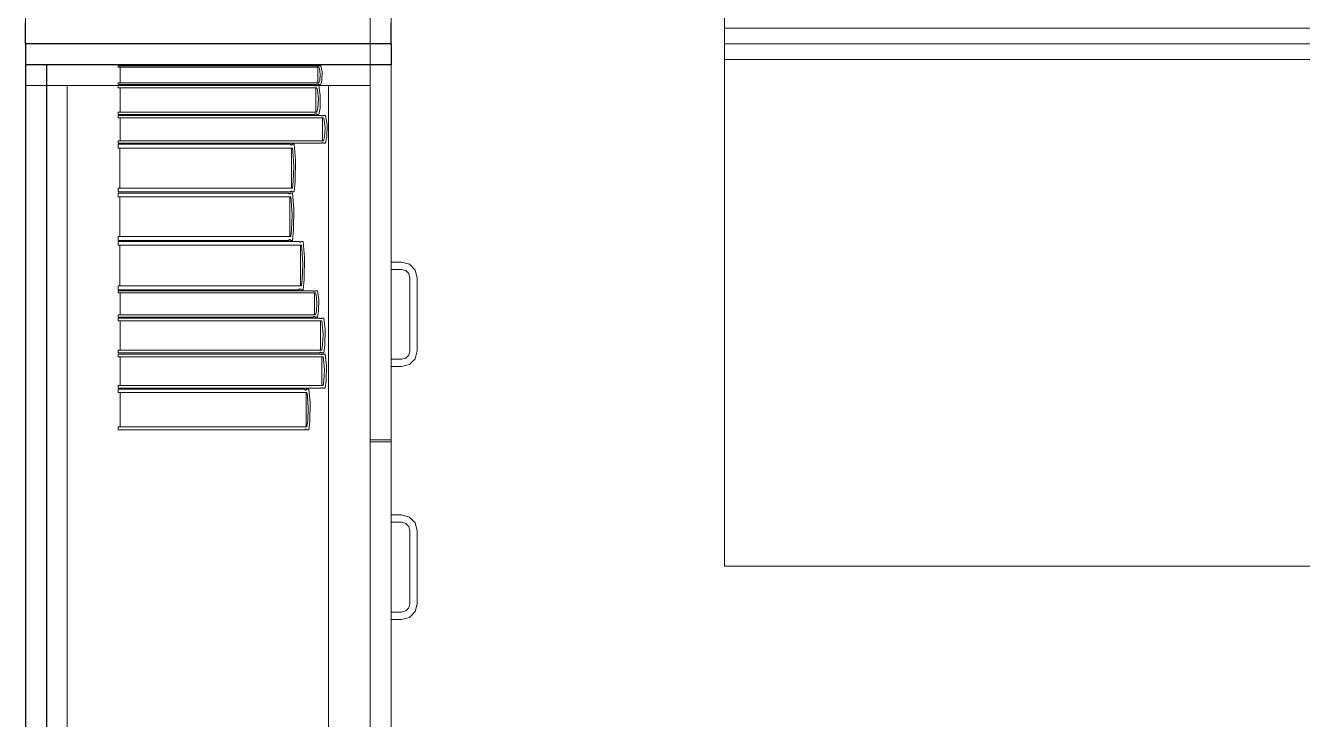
# Model space of a CAD drawing. Header units: inches. Extents: x -19 to 5698, y -728 to 92.
# Drawn here: x 317.27 to 318.492, y 36.999 to 37.663 of the extents above; entities that cross this region are included whole.
import ezdxf

# ---------------------------------------------------------------- set-up
doc = ezdxf.new("R2010")
doc.units = ezdxf.units.IN
doc.header["$MEASUREMENT"] = 0
doc.set_wipeout_variables(frame=1)
doc.linetypes.add('Wipeout_Contour', pattern=[1, 0, -1])
doc.layers.add('02 _ ARQ _ ZON _ Espacio.3D', color=7, linetype='Continuous')
doc.layers.add('Interior - Mobiliario', color=7, linetype='Continuous')

msp = doc.modelspace()

# ---------------------------------------------------------------- linework, layer by layer
at = {"layer": '02 _ ARQ _ ZON _ Espacio.3D', "color": 254, "linetype": 'Continuous', "lineweight": 0, "flags": 128}
msp.add_lwpolyline([(322.07, 31), (322.07, 29.7), (328.0701, 29.7), (328.0701, 30.2), (328.57, 30.2), (328.5701, 30.7), (328.92, 30.7), (328.92, 31.899), (330.2701, 31.899), (330.2701, 32.9963), (328.92, 32.9963), (328.9203, 36.3463), (321.57, 36.3463), (321.57, 39.4), (321.17, 39.4), (321.17, 39.75), (317.27, 39.75), (317.27, 29.75), (320.97, 29.75), (320.97, 30.2), (321.57, 30.2), (321.57, 31)], close=True, dxfattribs=at)
at = {"layer": 'Interior - Mobiliario', "color": 175, "linetype": 'Continuous', "lineweight": 13}
for p, q in [((317.939, 37.6607), (317.939, 37.6307)), ((319.224, 37.6607), (317.939, 37.6607)), ((317.29, 37.6257), (317.29, 36.1657)), ((317.6, 37.6257), (317.29, 37.6257)), ((317.6, 36.1657), (317.6, 37.6257)), ((317.939, 37.6307), (319.224, 37.6307)), ((317.5521, 37.6164), (317.5516, 37.6109)), ((317.5537, 37.6108), (317.554, 37.6188)), ((317.31, 36.1857), (317.31, 37.6057)), ((317.56, 37.6057), (317.31, 37.6057)), ((317.5507, 37.6083), (317.3587, 37.6083)), ((317.3587, 37.6083), (317.3587, 37.6068)), ((317.3587, 37.6068), (317.5484, 37.6068)), ((317.5466, 37.6058), (317.3587, 37.6058)), ((317.3587, 37.6058), (317.3587, 37.6036)), ((317.3587, 37.6036), (317.5489, 37.6036)), ((317.3606, 37.6036), (317.3606, 37.5804)), ((317.5467, 37.6057), (317.5466, 37.6058)), ((317.547, 37.6056), (317.5467, 37.6057)), ((317.5472, 37.6054), (317.547, 37.6056)), ((317.5475, 37.6054), (317.5472, 37.6054)), ((317.5478, 37.6054), (317.5475, 37.6054)), ((317.5481, 37.6054), (317.5478, 37.6054)), ((317.548, 37.5804), (317.548, 37.6036)), ((317.5483, 37.6055), (317.5481, 37.6054)), ((317.5486, 37.6057), (317.5483, 37.6055)), ((317.5484, 37.6068), (317.5486, 37.6069)), ((317.5486, 37.6069), (317.5488, 37.607)), ((317.5487, 37.6058), (317.5486, 37.6057)), ((317.5508, 37.6058), (317.5487, 37.6058)), ((317.5488, 37.607), (317.5491, 37.6071)), ((317.5489, 37.6036), (317.5495, 37.6015)), ((317.5491, 37.6071), (317.5494, 37.6071)), ((317.5494, 37.6071), (317.5497, 37.6071)), ((317.5495, 37.6015), (317.5503, 37.593)), ((317.5497, 37.6071), (317.5499, 37.6071)), ((317.5499, 37.6071), (317.5502, 37.607)), ((317.5502, 37.607), (317.5505, 37.6069)), ((317.5505, 37.6069), (317.5506, 37.6068)), ((317.5506, 37.6068), (317.5527, 37.6068)), ((317.5516, 37.6109), (317.5507, 37.6083)), ((317.5521, 37.5966), (317.5508, 37.6058)), ((317.5527, 37.6068), (317.5537, 37.6108)), ((317.6, 37.6057), (317.56, 37.6057)), ((317.56, 37.6057), (317.56, 36.1857)), ((317.6, 36.1857), (317.6, 37.6057)), ((317.5503, 37.593), (317.5498, 37.5845)), ((317.5519, 37.5842), (317.5521, 37.5966)), ((317.5489, 37.5804), (317.3587, 37.5804)), ((317.3587, 37.5804), (317.3587, 37.5782)), ((317.3587, 37.5782), (317.5466, 37.5782)), ((317.5529, 37.5772), (317.3587, 37.5772)), ((317.3587, 37.5772), (317.3587, 37.575)), ((317.3587, 37.575), (317.5553, 37.575)), ((317.3607, 37.575), (317.3607, 37.5527)), ((317.5466, 37.5782), (317.5468, 37.5783)), ((317.5468, 37.5783), (317.547, 37.5785)), ((317.547, 37.5785), (317.5473, 37.5786)), ((317.5473, 37.5786), (317.5476, 37.5786)), ((317.5476, 37.5786), (317.5479, 37.5786)), ((317.5479, 37.5786), (317.5481, 37.5786)), ((317.5481, 37.5786), (317.5484, 37.5784)), ((317.5484, 37.5784), (317.5486, 37.5783)), ((317.5486, 37.5783), (317.5487, 37.5782)), ((317.5487, 37.5782), (317.5508, 37.5782)), ((317.5498, 37.5845), (317.5489, 37.5804)), ((317.5508, 37.5782), (317.5519, 37.5842)), ((317.553, 37.5771), (317.5529, 37.5772)), ((317.5533, 37.5769), (317.553, 37.5771)), ((317.5535, 37.5768), (317.5533, 37.5769)), ((317.5538, 37.5767), (317.5535, 37.5768)), ((317.5541, 37.5767), (317.5538, 37.5767)), ((317.5544, 37.5768), (317.5541, 37.5767)), ((317.5543, 37.5527), (317.5543, 37.575)), ((317.5547, 37.5769), (317.5544, 37.5768)), ((317.5549, 37.577), (317.5547, 37.5769)), ((317.5551, 37.5772), (317.5549, 37.577)), ((317.5573, 37.5772), (317.5551, 37.5772)), ((317.5553, 37.575), (317.5559, 37.573)), ((317.5586, 37.5683), (317.5573, 37.5772)), ((317.5559, 37.573), (317.5567, 37.5649)), ((317.5567, 37.5649), (317.5562, 37.5567)), ((317.5583, 37.5564), (317.5586, 37.5683)), ((317.5553, 37.5527), (317.3587, 37.5527)), ((317.3587, 37.5527), (317.3587, 37.5506)), ((317.3587, 37.5506), (317.5529, 37.5506)), ((317.5529, 37.5506), (317.5531, 37.5507)), ((317.5531, 37.5507), (317.5533, 37.5509)), ((317.5533, 37.5509), (317.5536, 37.551)), ((317.5536, 37.551), (317.5539, 37.551)), ((317.5539, 37.551), (317.5542, 37.551)), ((317.5542, 37.551), (317.5545, 37.551)), ((317.5545, 37.551), (317.5547, 37.5509)), ((317.5547, 37.5509), (317.555, 37.5507)), ((317.555, 37.5507), (317.5551, 37.5506)), ((317.5551, 37.5506), (317.5573, 37.5506)), ((317.5562, 37.5567), (317.5553, 37.5527)), ((317.5573, 37.5506), (317.5583, 37.5564)), ((317.5235, 37.5496), (317.3587, 37.5496)), ((317.3587, 37.5496), (317.3587, 37.5459)), ((317.3587, 37.5459), (317.5255, 37.5459)), ((317.3604, 37.5459), (317.3604, 37.5075)), ((317.5236, 37.5494), (317.5235, 37.5496)), ((317.5238, 37.5491), (317.5236, 37.5494)), ((317.524, 37.549), (317.5238, 37.5491)), ((317.5242, 37.5488), (317.524, 37.549)), ((317.5245, 37.5488), (317.5242, 37.5488)), ((317.5247, 37.5489), (317.5245, 37.5488)), ((317.5246, 37.5075), (317.5246, 37.5459)), ((317.525, 37.5491), (317.5247, 37.5489)), ((317.5252, 37.5494), (317.525, 37.5491)), ((317.5253, 37.5496), (317.5252, 37.5494)), ((317.5272, 37.5496), (317.5253, 37.5496)), ((317.5255, 37.5459), (317.526, 37.5425)), ((317.526, 37.5425), (317.5267, 37.5285)), ((317.5283, 37.5344), (317.5272, 37.5496)), ((317.5267, 37.5285), (317.5263, 37.5144)), ((317.5281, 37.5139), (317.5283, 37.5344)), ((317.5263, 37.5144), (317.5255, 37.5075)), ((317.5272, 37.5039), (317.5281, 37.5139)), ((317.5255, 37.5075), (317.3587, 37.5075)), ((317.3587, 37.5075), (317.3587, 37.5039)), ((317.3587, 37.5039), (317.5235, 37.5039)), ((317.5219, 37.5029), (317.3587, 37.5029)), ((317.3587, 37.5029), (317.3587, 37.4993)), ((317.522, 37.5027), (317.5219, 37.5029)), ((317.5222, 37.5024), (317.522, 37.5027)), ((317.5225, 37.5022), (317.5222, 37.5024)), ((317.5227, 37.5021), (317.5225, 37.5022)), ((317.523, 37.5021), (317.5227, 37.5021)), ((317.5232, 37.5022), (317.523, 37.5021)), ((317.5234, 37.5024), (317.5232, 37.5022)), ((317.5236, 37.5026), (317.5234, 37.5024)), ((317.5235, 37.5039), (317.5236, 37.5041)), ((317.5236, 37.5041), (317.5238, 37.5044)), ((317.5238, 37.5029), (317.5236, 37.5026)), ((317.5238, 37.5044), (317.5241, 37.5046)), ((317.5256, 37.5029), (317.5238, 37.5029)), ((317.5241, 37.5046), (317.5243, 37.5046)), ((317.5243, 37.5046), (317.5246, 37.5046)), ((317.5246, 37.5046), (317.5248, 37.5045)), ((317.5248, 37.5045), (317.525, 37.5043)), ((317.525, 37.5043), (317.5252, 37.5041)), ((317.5252, 37.5041), (317.5253, 37.5039)), ((317.5253, 37.5039), (317.5272, 37.5039)), ((317.5267, 37.4878), (317.5256, 37.5029)), ((317.3587, 37.4993), (317.5239, 37.4993)), ((317.3603, 37.4993), (317.3603, 37.4612)), ((317.5231, 37.4612), (317.5231, 37.4993)), ((317.5239, 37.4993), (317.5244, 37.4958)), ((317.5244, 37.4958), (317.5251, 37.4819)), ((317.5251, 37.4819), (317.5247, 37.468)), ((317.5265, 37.4675), (317.5267, 37.4878)), ((317.5247, 37.468), (317.5239, 37.4612)), ((317.5256, 37.4576), (317.5265, 37.4675)), ((317.5239, 37.4612), (317.3587, 37.4612)), ((317.3587, 37.4612), (317.3587, 37.4576)), ((317.3587, 37.4576), (317.5219, 37.4576)), ((317.532, 37.4566), (317.3587, 37.4566)), ((317.3587, 37.4566), (317.3587, 37.4529)), ((317.3587, 37.4529), (317.5341, 37.4529)), ((317.3604, 37.4529), (317.3604, 37.414)), ((317.5219, 37.4576), (317.5221, 37.4578)), ((317.5221, 37.4578), (317.5223, 37.4581)), ((317.5223, 37.4581), (317.5225, 37.4583)), ((317.5225, 37.4583), (317.5228, 37.4583)), ((317.5228, 37.4583), (317.523, 37.4583)), ((317.523, 37.4583), (317.5232, 37.4582)), ((317.5232, 37.4582), (317.5235, 37.458)), ((317.5235, 37.458), (317.5237, 37.4578)), ((317.5237, 37.4578), (317.5238, 37.4576)), ((317.5238, 37.4576), (317.5256, 37.4576)), ((317.5321, 37.4564), (317.532, 37.4566)), ((317.5323, 37.4561), (317.5321, 37.4564)), ((317.5325, 37.4559), (317.5323, 37.4561)), ((317.5328, 37.4558), (317.5325, 37.4559)), ((317.5331, 37.4558), (317.5328, 37.4558)), ((317.5333, 37.4559), (317.5331, 37.4558)), ((317.5332, 37.414), (317.5332, 37.4529)), ((317.5336, 37.4561), (317.5333, 37.4559)), ((317.5338, 37.4563), (317.5336, 37.4561)), ((317.5339, 37.4566), (317.5338, 37.4563)), ((317.5359, 37.4566), (317.5339, 37.4566)), ((317.5341, 37.4529), (317.5346, 37.4494)), ((317.5371, 37.4411), (317.5359, 37.4566)), ((317.5346, 37.4494), (317.5354, 37.4352)), ((317.5368, 37.4204), (317.5371, 37.4411)), ((317.5354, 37.4352), (317.5349, 37.4209)), ((317.63, 37.4367), (317.62, 37.4367)), ((317.62, 37.4367), (317.62, 37.4297)), ((317.62, 37.4297), (317.63, 37.4297)), ((317.6375, 37.4347), (317.63, 37.4367)), ((317.63, 37.4297), (317.634, 37.4286)), ((317.634, 37.4286), (317.6369, 37.4257)), ((317.643, 37.4292), (317.6375, 37.4347)), ((317.645, 37.4217), (317.643, 37.4292)), ((317.5349, 37.4209), (317.5341, 37.414)), ((317.5359, 37.4103), (317.5368, 37.4204)), ((317.6369, 37.4257), (317.638, 37.4217)), ((317.638, 37.4217), (317.638, 37.3517)), ((317.645, 37.3517), (317.645, 37.4217)), ((317.5341, 37.414), (317.3587, 37.414)), ((317.3587, 37.414), (317.3587, 37.4103)), ((317.3587, 37.4103), (317.532, 37.4103)), ((317.5452, 37.4093), (317.3587, 37.4093)), ((317.3587, 37.4093), (317.3587, 37.4073)), ((317.3587, 37.4073), (317.5475, 37.4073)), ((317.3606, 37.4073), (317.3606, 37.3862)), ((317.532, 37.4103), (317.5321, 37.4105)), ((317.5321, 37.4105), (317.5324, 37.4108)), ((317.5324, 37.4108), (317.5326, 37.411)), ((317.5326, 37.411), (317.5329, 37.4111)), ((317.5329, 37.4111), (317.5331, 37.411)), ((317.5331, 37.411), (317.5334, 37.4109)), ((317.5334, 37.4109), (317.5336, 37.4107)), ((317.5336, 37.4107), (317.5338, 37.4105)), ((317.5338, 37.4105), (317.5339, 37.4103)), ((317.5339, 37.4103), (317.5359, 37.4103)), ((317.5454, 37.4092), (317.5452, 37.4093)), ((317.5456, 37.409), (317.5454, 37.4092)), ((317.5459, 37.4089), (317.5456, 37.409)), ((317.5461, 37.4089), (317.5459, 37.4089)), ((317.5464, 37.4089), (317.5461, 37.4089)), ((317.5467, 37.4089), (317.5464, 37.4089)), ((317.5466, 37.3862), (317.5466, 37.4073)), ((317.547, 37.409), (317.5467, 37.4089)), ((317.5472, 37.4091), (317.547, 37.409)), ((317.5474, 37.4093), (317.5472, 37.4091)), ((317.5494, 37.4093), (317.5474, 37.4093)), ((317.5475, 37.4073), (317.5481, 37.4054)), ((317.5481, 37.4054), (317.5489, 37.3977)), ((317.5507, 37.4009), (317.5494, 37.4093)), ((317.5489, 37.3977), (317.5484, 37.39)), ((317.5505, 37.3897), (317.5507, 37.4009)), ((317.5475, 37.3862), (317.3587, 37.3862)), ((317.3587, 37.3862), (317.3587, 37.3842)), ((317.3587, 37.3842), (317.5452, 37.3842)), ((317.5512, 37.3832), (317.3587, 37.3832)), ((317.3587, 37.3832), (317.3587, 37.3806)), ((317.3587, 37.3806), (317.5535, 37.3806)), ((317.3606, 37.3806), (317.3606, 37.3525)), ((317.5452, 37.3842), (317.5454, 37.3844)), ((317.5454, 37.3844), (317.5456, 37.3845)), ((317.5456, 37.3845), (317.5459, 37.3846)), ((317.5459, 37.3846), (317.5462, 37.3846)), ((317.5462, 37.3846), (317.5465, 37.3846)), ((317.5465, 37.3846), (317.5468, 37.3846)), ((317.5468, 37.3846), (317.547, 37.3845)), ((317.547, 37.3845), (317.5473, 37.3843)), ((317.5473, 37.3843), (317.5474, 37.3842)), ((317.5474, 37.3842), (317.5494, 37.3842)), ((317.5484, 37.39), (317.5475, 37.3862)), ((317.5494, 37.3842), (317.5505, 37.3897)), ((317.5513, 37.3831), (317.5512, 37.3832)), ((317.5515, 37.3829), (317.5513, 37.3831)), ((317.5518, 37.3827), (317.5515, 37.3829)), ((317.5521, 37.3827), (317.5518, 37.3827)), ((317.5524, 37.3827), (317.5521, 37.3827)), ((317.5526, 37.3827), (317.5524, 37.3827)), ((317.5525, 37.3525), (317.5525, 37.3806)), ((317.5529, 37.3829), (317.5526, 37.3827)), ((317.5532, 37.383), (317.5529, 37.3829)), ((317.5533, 37.3832), (317.5532, 37.383)), ((317.5555, 37.3832), (317.5533, 37.3832)), ((317.5535, 37.3806), (317.5541, 37.378)), ((317.5568, 37.3721), (317.5555, 37.3832)), ((317.5541, 37.378), (317.5549, 37.3678)), ((317.5549, 37.3678), (317.5544, 37.3575)), ((317.5566, 37.3572), (317.5568, 37.3721)), ((317.5544, 37.3575), (317.5535, 37.3525)), ((317.5555, 37.3498), (317.5566, 37.3572)), ((317.5535, 37.3525), (317.3587, 37.3525)), ((317.3587, 37.3525), (317.3587, 37.3498)), ((317.3587, 37.3498), (317.5512, 37.3498)), ((317.5524, 37.3488), (317.3587, 37.3488)), ((317.3587, 37.3488), (317.3587, 37.3462)), ((317.3587, 37.3462), (317.5548, 37.3462)), ((317.3607, 37.3462), (317.3607, 37.3186)), ((317.5512, 37.3498), (317.5513, 37.35)), ((317.5513, 37.35), (317.5516, 37.3502)), ((317.5516, 37.3502), (317.5518, 37.3503)), ((317.5518, 37.3503), (317.5521, 37.3504)), ((317.5521, 37.3504), (317.5524, 37.3504)), ((317.5524, 37.3504), (317.5527, 37.3503)), ((317.5525, 37.3487), (317.5524, 37.3488)), ((317.5528, 37.3485), (317.5525, 37.3487)), ((317.5527, 37.3503), (317.553, 37.3502)), ((317.5531, 37.3484), (317.5528, 37.3485)), ((317.553, 37.3502), (317.5532, 37.35)), ((317.5534, 37.3483), (317.5531, 37.3484)), ((317.5532, 37.35), (317.5533, 37.3498)), ((317.5533, 37.3498), (317.5555, 37.3498)), ((317.5536, 37.3483), (317.5534, 37.3483)), ((317.5539, 37.3483), (317.5536, 37.3483)), ((317.5538, 37.3186), (317.5538, 37.3462)), ((317.5542, 37.3485), (317.5539, 37.3483)), ((317.5545, 37.3487), (317.5542, 37.3485)), ((317.5546, 37.3488), (317.5545, 37.3487)), ((317.5568, 37.3488), (317.5546, 37.3488)), ((317.5548, 37.3462), (317.5554, 37.3437)), ((317.5554, 37.3437), (317.5562, 37.3336)), ((317.5581, 37.3379), (317.5568, 37.3488)), ((317.62, 37.3437), (317.62, 37.3367)), ((317.63, 37.3437), (317.62, 37.3437)), ((317.634, 37.3448), (317.63, 37.3437)), ((317.6369, 37.3477), (317.634, 37.3448)), ((317.638, 37.3517), (317.6369, 37.3477)), ((317.6375, 37.3387), (317.643, 37.3442)), ((317.643, 37.3442), (317.645, 37.3517)), ((317.5562, 37.3336), (317.5557, 37.3235)), ((317.5579, 37.3232), (317.5581, 37.3379)), ((317.62, 37.3367), (317.63, 37.3367)), ((317.63, 37.3367), (317.6375, 37.3387)), ((317.5548, 37.3186), (317.3587, 37.3186)), ((317.3587, 37.3186), (317.3587, 37.316)), ((317.5557, 37.3235), (317.5548, 37.3186)), ((317.5568, 37.316), (317.5579, 37.3232)), ((317.3587, 37.316), (317.5524, 37.316)), ((317.5372, 37.315), (317.3587, 37.315)), ((317.3587, 37.315), (317.3587, 37.3118)), ((317.3587, 37.3118), (317.5394, 37.3118)), ((317.3605, 37.3118), (317.3605, 37.2792)), ((317.5373, 37.3148), (317.5372, 37.315)), ((317.5375, 37.3146), (317.5373, 37.3148)), ((317.5378, 37.3144), (317.5375, 37.3146)), ((317.538, 37.3143), (317.5378, 37.3144)), ((317.5383, 37.3143), (317.538, 37.3143)), ((317.5386, 37.3144), (317.5383, 37.3143)), ((317.5385, 37.2792), (317.5385, 37.3118)), ((317.5388, 37.3145), (317.5386, 37.3144)), ((317.5391, 37.3147), (317.5388, 37.3145)), ((317.5392, 37.315), (317.5391, 37.3147)), ((317.5412, 37.315), (317.5392, 37.315)), ((317.5394, 37.3118), (317.5399, 37.3089)), ((317.5399, 37.3089), (317.5407, 37.297)), ((317.5424, 37.302), (317.5412, 37.315)), ((317.5524, 37.316), (317.5526, 37.3161)), ((317.5526, 37.3161), (317.5529, 37.3163)), ((317.5529, 37.3163), (317.5531, 37.3164)), ((317.5531, 37.3164), (317.5534, 37.3165)), ((317.5534, 37.3165), (317.5537, 37.3165)), ((317.5537, 37.3165), (317.554, 37.3164)), ((317.554, 37.3164), (317.5543, 37.3163)), ((317.5543, 37.3163), (317.5545, 37.3161)), ((317.5545, 37.3161), (317.5546, 37.316)), ((317.5546, 37.316), (317.5568, 37.316)), ((317.5407, 37.297), (317.5402, 37.285)), ((317.5422, 37.2846), (317.5424, 37.302)), ((317.5402, 37.285), (317.5394, 37.2792)), ((317.5412, 37.2761), (317.5422, 37.2846)), ((317.5394, 37.2792), (317.3587, 37.2792)), ((317.3587, 37.2792), (317.3587, 37.2761)), ((317.3587, 37.2761), (317.5372, 37.2761)), ((317.5372, 37.2761), (317.5373, 37.2763)), ((317.5373, 37.2763), (317.5376, 37.2765)), ((317.5376, 37.2765), (317.5378, 37.2767)), ((317.5378, 37.2767), (317.5381, 37.2767)), ((317.5381, 37.2767), (317.5384, 37.2767)), ((317.5384, 37.2767), (317.5386, 37.2766)), ((317.5386, 37.2766), (317.5389, 37.2765)), ((317.5389, 37.2765), (317.5391, 37.2762)), ((317.5391, 37.2762), (317.5392, 37.2761)), ((317.5392, 37.2761), (317.5412, 37.2761)), ((317.62, 37.2667), (317.6, 37.2667)), ((317.6, 36.9057), (317.6, 37.2647)), ((317.62, 37.2647), (317.6, 37.2647)), ((317.62, 36.9057), (317.62, 37.2647)), ((317.62, 37.1947), (317.63, 37.1947)), ((317.62, 37.1877), (317.62, 37.1947)), ((317.63, 37.1877), (317.62, 37.1877)), ((317.63, 37.1947), (317.6375, 37.1927)), ((317.634, 37.1866), (317.63, 37.1877)), ((317.6369, 37.1837), (317.634, 37.1866)), ((317.638, 37.1797), (317.6369, 37.1837)), ((317.6375, 37.1927), (317.643, 37.1872)), ((317.643, 37.1872), (317.645, 37.1797)), ((317.638, 37.1097), (317.638, 37.1797)), ((317.645, 37.1797), (317.645, 37.1097)), ((317.62, 37.1017), (317.63, 37.1017)), ((317.62, 37.0947), (317.62, 37.1017)), ((317.63, 37.1017), (317.634, 37.1028)), ((317.634, 37.1028), (317.6369, 37.1057)), ((317.6369, 37.1057), (317.638, 37.1097)), ((317.643, 37.1022), (317.6375, 37.0967)), ((317.645, 37.1097), (317.643, 37.1022)), ((317.63, 37.0947), (317.62, 37.0947)), ((317.6375, 37.0967), (317.63, 37.0947))]:
    msp.add_line(p, q, dxfattribs=at)
at = {"layer": 'Interior - Mobiliario', "color": 175, "linetype": 'Continuous', "lineweight": 13, "flags": 128}
for points in [[(319.239, 37.6457), (319.239, 39.1457), (318.639, 39.1457), (318.639, 38.1457), (317.939, 38.1457), (317.939, 37.6457)], [(319.239, 37.6457), (319.239, 36.1457), (318.639, 36.1457), (318.639, 37.1457), (317.939, 37.1457), (317.939, 37.6457)]]:
    msp.add_lwpolyline(points, close=True, dxfattribs=at)

# ---------------------------------------------------------------- next in the draw order: wipeouts: each hides what was drawn before it
at = {"color": 254, "linetype": 'Wipeout_Contour', "lineweight": 0, "ltscale": 9808.939058}
msp.add_wipeout([(317.29, 36.1657), (317.29, 37.6257), (317.27, 37.6257), (317.27, 36.1657)], dxfattribs=at).dxf.layer = 'Interior - Mobiliario'

# ---------------------------------------------------------------- next in the draw order: linework, layer by layer
at = {"layer": 'Interior - Mobiliario', "color": 175, "linetype": 'Continuous', "lineweight": 30}
for p, q in [((317.29, 37.6257), (317.27, 37.6257)), ((317.27, 37.6257), (317.27, 36.1657)), ((317.29, 37.6257), (317.29, 36.1657))]:
    msp.add_line(p, q, dxfattribs=at)
at = {"layer": 'Interior - Mobiliario', "color": 175, "linetype": 'Continuous', "lineweight": 13}
for p, q in [((317.27, 37.6257), (317.27, 36.1657)), ((317.29, 37.6257), (317.27, 37.6257)), ((317.29, 36.1657), (317.29, 37.6257)), ((317.27, 37.6057), (317.27, 36.1857)), ((317.31, 37.6057), (317.27, 37.6057))]:
    msp.add_line(p, q, dxfattribs=at)

# ---------------------------------------------------------------- next in the draw order: wipeouts: each hides what was drawn before it
at = {"color": 254, "linetype": 'Wipeout_Contour', "lineweight": 0, "ltscale": 9809.643534}
msp.add_wipeout([(317.62, 37.6257), (317.62, 37.6457), (317.27, 37.6457), (317.27, 37.6257)], dxfattribs=at).dxf.layer = 'Interior - Mobiliario'

# ---------------------------------------------------------------- next in the draw order: linework, layer by layer
at = {"layer": 'Interior - Mobiliario', "color": 175, "linetype": 'Continuous', "lineweight": 30}
for p, q in [((317.62, 37.6457), (317.27, 37.6457)), ((317.27, 37.6457), (317.27, 37.6257)), ((317.62, 37.6457), (317.62, 37.6257)), ((317.62, 37.6257), (317.27, 37.6257))]:
    msp.add_line(p, q, dxfattribs=at)
at = {"layer": 'Interior - Mobiliario', "color": 175, "linetype": 'Continuous', "lineweight": 13}
for p, q in [((317.27, 37.6457), (317.27, 37.6257)), ((317.62, 37.6457), (317.27, 37.6457)), ((317.27, 37.6457), (317.27, 37.6057)), ((317.6, 37.6457), (317.27, 37.6457)), ((317.27, 36.1457), (317.27, 37.6457)), ((317.27, 37.6457), (317.62, 37.6457)), ((317.6, 37.6057), (317.6, 37.6457)), ((317.62, 37.6257), (317.62, 37.6457)), ((317.62, 37.6457), (317.62, 36.1457)), ((317.27, 37.6257), (317.62, 37.6257)), ((317.27, 37.6257), (317.27, 36.1657)), ((317.62, 37.6257), (317.27, 37.6257)), ((317.29, 37.6257), (317.29, 36.1657)), ((317.62, 37.6257), (317.29, 37.6257)), ((317.29, 37.6257), (317.29, 36.1657)), ((317.6, 37.6257), (317.29, 37.6257)), ((317.29, 37.6257), (317.29, 36.1657)), ((317.6, 37.6257), (317.29, 37.6257)), ((317.5484, 37.6247), (317.3587, 37.6247)), ((317.3587, 37.6247), (317.3587, 37.6233)), ((317.5485, 37.6246), (317.5484, 37.6247)), ((317.5488, 37.6245), (317.5485, 37.6246)), ((317.549, 37.6245), (317.5488, 37.6245)), ((317.5493, 37.6244), (317.549, 37.6245)), ((317.5496, 37.6244), (317.5493, 37.6244)), ((317.5499, 37.6244), (317.5496, 37.6244)), ((317.5502, 37.6245), (317.5499, 37.6244)), ((317.5504, 37.6246), (317.5502, 37.6245)), ((317.5506, 37.6247), (317.5504, 37.6246)), ((317.5527, 37.6247), (317.5506, 37.6247)), ((317.554, 37.6188), (317.5527, 37.6247)), ((317.6, 36.1657), (317.6, 37.6257)), ((317.6, 36.1657), (317.6, 37.6257)), ((317.6, 37.6257), (317.6, 37.2667)), ((317.62, 37.6257), (317.6, 37.6257)), ((317.62, 36.1657), (317.62, 37.6257)), ((317.62, 36.1657), (317.62, 37.6257)), ((317.62, 37.6257), (317.62, 37.2667)), ((317.3587, 37.6233), (317.5507, 37.6233)), ((317.3606, 37.6233), (317.3606, 37.6083)), ((317.5498, 37.6083), (317.5498, 37.6233)), ((317.5507, 37.6233), (317.5513, 37.6219)), ((317.5513, 37.6219), (317.5521, 37.6164))]:
    msp.add_line(p, q, dxfattribs=at)

# ---------------------------------------------------------------- next in the draw order: wipeouts: each hides what was drawn before it
at = {"color": 254, "linetype": 'Wipeout_Contour', "lineweight": 0, "ltscale": 9809.644762}
msp.add_wipeout([(317.62, 37.6657), (317.27, 37.6657), (317.27, 37.6457), (317.62, 37.6457)], dxfattribs=at).dxf.layer = 'Interior - Mobiliario'

# ---------------------------------------------------------------- next in the draw order: linework, layer by layer
at = {"layer": 'Interior - Mobiliario', "color": 175, "linetype": 'Continuous', "lineweight": 13}
for p, q in [((317.27, 39.1457), (317.27, 37.6457)), ((317.62, 37.6457), (317.62, 39.1457)), ((317.27, 37.6457), (317.27, 37.6857)), ((317.6, 37.6857), (317.6, 37.6457)), ((317.27, 37.6457), (317.27, 37.6657)), ((317.62, 37.6657), (317.62, 37.6457)), ((317.62, 37.6457), (317.27, 37.6457)), ((317.6, 37.6457), (317.27, 37.6457)), ((317.27, 37.6457), (317.62, 37.6457))]:
    msp.add_line(p, q, dxfattribs=at)
at = {"layer": 'Interior - Mobiliario', "color": 175, "linetype": 'Continuous', "lineweight": 30}
for p, q in [((317.27, 37.6457), (317.27, 37.6657)), ((317.62, 37.6457), (317.62, 37.6657)), ((317.62, 37.6457), (317.27, 37.6457))]:
    msp.add_line(p, q, dxfattribs=at)

doc.saveas('drawing.dxf')
